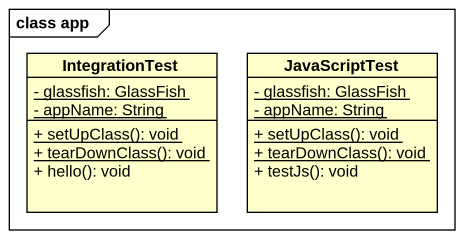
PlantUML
@startuml
mainframe class app
hide circle
hide empty members
skinparam classAttributeIconSize 0
class IntegrationTest {
  {static} - glassfish: GlassFish
  {static} - appName: String
  {static} + setUpClass(): void
  {static} + tearDownClass(): void
  + hello(): void
}
class JavaScriptTest {
  {static} - glassfish: GlassFish
  {static} - appName: String
  {static} + setUpClass(): void
  {static} + tearDownClass(): void
  + testJs(): void
}
@enduml
